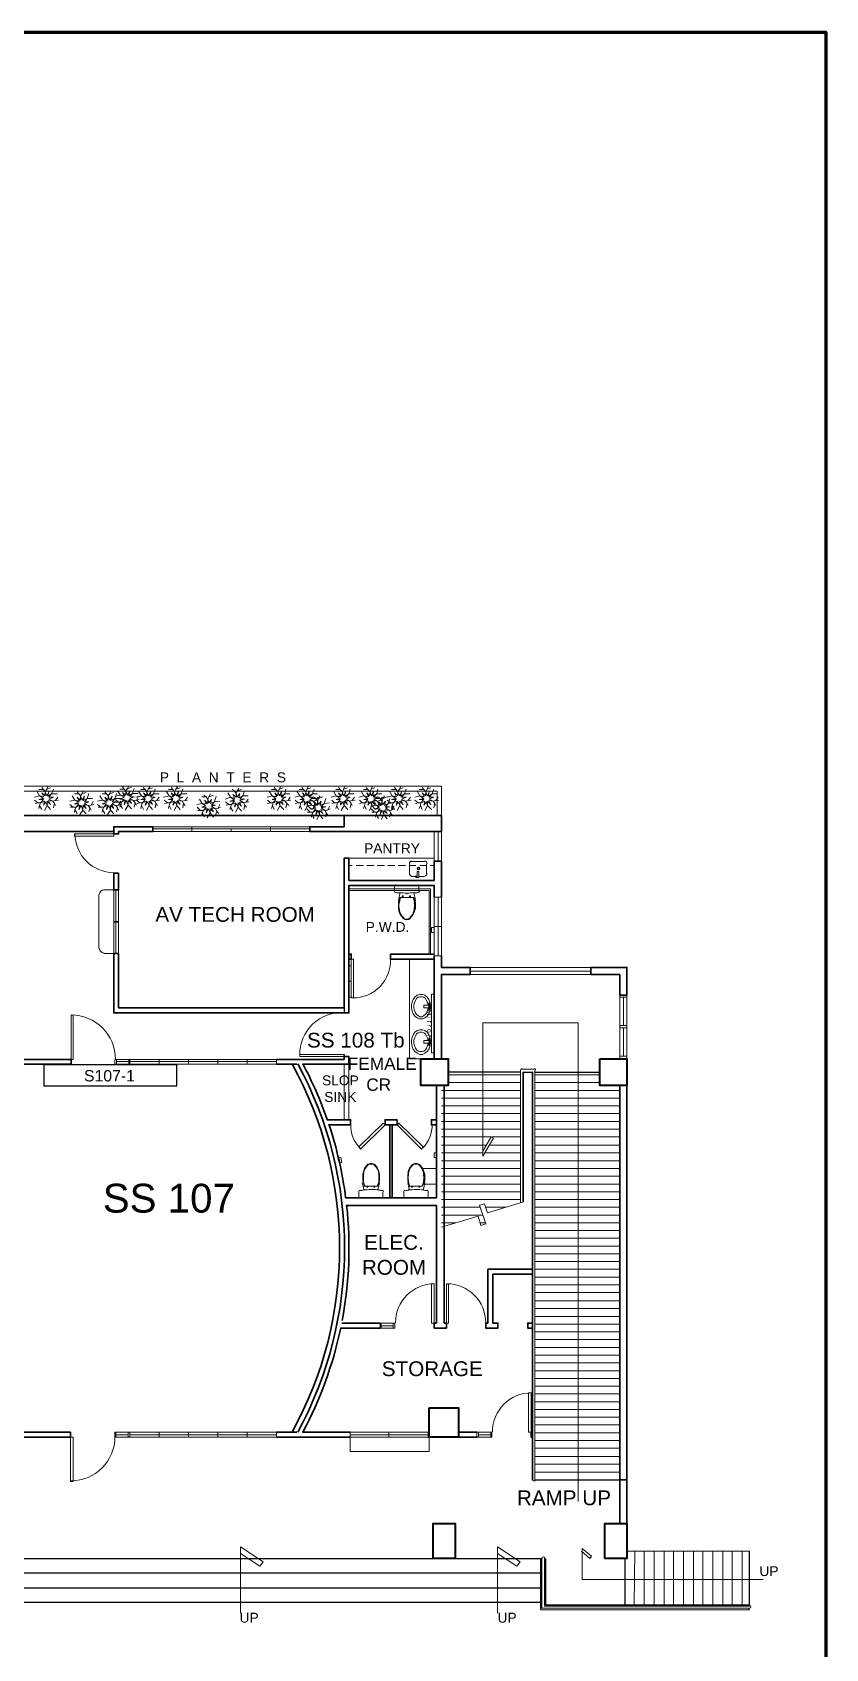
# Model space of a CAD drawing. Header units: inches. Extents: x 0 to 188, y 1 to 48.
# Drawn here: x 54.65 to 68.69, y 18.61 to 47.18 of the extents above; entities that cross this region are included whole.
import ezdxf

# ---------------------------------------------------------------- set-up
doc = ezdxf.new("R2010")
doc.units = ezdxf.units.IN
doc.header["$MEASUREMENT"] = 0
for name, color, linetype in [('PDF_0', 7, 'Continuous'), ('PDF_BOUNDARIES', 5, 'Continuous'), ('PDF_COLUMN', 7, 'Continuous'), ('PDF_FURNITURES', 1, 'Continuous'), ('PDF_HATCH1', 3, 'Continuous'), ('PDF_PEN08', 6, 'Continuous'), ('PDF_Text', 7, 'Continuous'), ('PDF_WALLS', 3, 'Continuous')]:
    doc.layers.add(name, color=color, linetype=linetype)
for name, color, linetype, true_color in [('PDF_DIM', 7, 'Continuous', 0x767676), ('PDF_door', 7, 'Continuous', 0xdda500), ('PDF_Door Swing and Window', 7, 'Continuous', 0x95954a)]:
    doc.layers.add(name, color=color, linetype=linetype, true_color=true_color)
doc.styles.add('PDF Arial-ItalicMT', font='arial.ttf')
doc.styles.add('PDF ArialMT', font='arial.ttf')
doc.styles.get("Standard").update_dxf_attribs({"font": 'arial.ttf'})

msp = doc.modelspace()

# ---------------------------------------------------------------- linework, layer by layer
for p, q in [((57.208, 28.927), (54.855, 28.927)), ((54.855, 28.927), (54.855, 28.556)), ((57.208, 28.556), (57.208, 28.927)), ((54.855, 28.556), (57.208, 28.556))]:
    msp.add_line(p, q)
at = {"layer": 'PDF_0', "lineweight": 25}
msp.add_lwpolyline([(60.167, 29.937), (60.167, 29.848)], dxfattribs=at)
at = {"layer": 'PDF_BOUNDARIES', "lineweight": 25}
for points in [[(63.291, 28.801), (62.008, 28.801)], [(63.34, 26.509), (63.34, 28.801), (63.497, 28.801), (63.497, 21.593), (63.506, 21.593)], [(63.545, 28.801), (64.691, 28.801)], [(63.545, 21.593), (65.044, 21.593)], [(65.171, 20.34), (67.335, 20.33), (67.335, 19.36)], [(1.42, 20.203), (1.42, 19.429), (1.508, 19.429), (1.508, 20.203), (63.663, 20.203)], [(63.643, 20.203), (63.643, 19.302), (67.335, 19.292), (67.335, 19.321)], [(63.732, 20.203), (63.732, 19.38), (67.335, 19.38)], [(65.132, 20.203), (65.132, 19.38)], [(1.508, 19.948), (63.643, 19.948)], [(1.508, 19.684), (63.643, 19.684)], [(1.508, 19.429), (63.643, 19.429)]]:
    msp.add_lwpolyline(points, dxfattribs=at)
at = {"layer": 'PDF_COLUMN', "lineweight": 40}
for points in [[(61.528, 29.036), (62.008, 29.036), (62.008, 28.566), (61.528, 28.566)], [(64.691, 29.036), (65.171, 29.036), (65.171, 28.566), (64.691, 28.566)], [(61.675, 22.866), (62.194, 22.866), (62.194, 22.347), (61.675, 22.347)], [(61.744, 20.203), (61.744, 20.819), (62.135, 20.819), (62.135, 20.203)], [(64.779, 20.203), (64.779, 20.819), (65.171, 20.819), (65.171, 20.203)]]:
    msp.add_lwpolyline(points, close=True, dxfattribs=at)
at = {"layer": 'PDF_DIM', "lineweight": 13}
for points in [[(62.625, 29.672), (62.625, 27.312), (62.811, 27.635), (62.772, 27.655), (62.625, 27.4)], [(58.336, 19.233), (58.336, 20.408), (58.737, 20.144), (58.678, 20.065), (58.336, 20.291)], [(62.88, 19.233), (62.88, 20.408), (63.281, 20.144), (63.222, 20.065), (62.88, 20.291)], [(67.58, 19.83), (64.378, 19.83), (64.378, 20.379), (64.544, 20.242), (64.515, 20.203), (64.368, 20.33)]]:
    msp.add_lwpolyline(points, dxfattribs=at)
at = {"layer": 'PDF_door', "lineweight": 0}
for points in [[(56.093, 33.012), (55.398, 33.012), (55.398, 32.972), (56.093, 32.972)], [(57.474, 33.1), (56.788, 33.1), (56.788, 33.139), (57.474, 33.139)], [(58.169, 33.051), (57.474, 33.051), (57.474, 33.1), (58.169, 33.1)], [(58.169, 33.051), (58.865, 33.051), (58.865, 33.1), (58.169, 33.1)], [(58.865, 33.1), (59.56, 33.1), (59.56, 33.139), (58.865, 33.139)], [(56.132, 31.454), (56.093, 31.454), (56.093, 32.022), (56.132, 32.022)], [(61.763, 30.857), (61.763, 31.895), (61.891, 31.895), (61.891, 30.857)], [(56.132, 31.454), (56.181, 31.454), (56.181, 30.896), (56.132, 30.896)], [(60.333, 30.798), (60.294, 30.798), (60.294, 30.113), (60.333, 30.113)], [(55.339, 29.809), (55.378, 29.809), (55.378, 29.026), (55.339, 29.026)], [(56.377, 29.026), (56.377, 28.938), (56.113, 28.938), (56.113, 29.026)], [(58.972, 29.026), (56.377, 29.026), (56.377, 28.938), (58.972, 28.938)], [(60.167, 29.114), (59.384, 29.114), (59.384, 29.075), (60.167, 29.075)], [(60.892, 27.87), (60.862, 27.9), (60.431, 27.479), (60.461, 27.439)], [(61.107, 27.87), (61.136, 27.9), (61.567, 27.479), (61.538, 27.439)], [(61.763, 25.06), (61.714, 25.06), (61.714, 24.364), (61.763, 24.364)], [(61.979, 25.06), (62.018, 25.06), (62.018, 24.364), (61.979, 24.364)], [(61.068, 24.276), (60.804, 24.276), (60.804, 24.364), (61.068, 24.364)], [(63.477, 23.131), (63.428, 23.131), (63.428, 22.435), (63.477, 22.435)], [(55.329, 21.564), (55.378, 21.564), (55.378, 22.347), (55.329, 22.347)], [(56.377, 22.347), (56.377, 22.435), (56.113, 22.435), (56.113, 22.347)], [(58.972, 22.347), (56.377, 22.347), (56.377, 22.435), (58.972, 22.435)], [(61.655, 22.435), (61.655, 22.347), (60.275, 22.347), (60.275, 22.435)], [(62.782, 22.347), (62.517, 22.347), (62.517, 22.435), (62.782, 22.435)]]:
    msp.add_lwpolyline(points, close=True, dxfattribs=at)
for points in [[(61.763, 33.051), (61.763, 32.532)], [(61.832, 33.051), (61.832, 32.532)], [(61.891, 33.051), (61.891, 32.532)], [(61.832, 31.895), (61.832, 30.857)], [(61.891, 31.376), (61.763, 31.376)], [(62.4, 30.651), (64.535, 30.651)], [(62.4, 30.583), (64.535, 30.583)], [(64.535, 30.524), (62.4, 30.524)], [(65.044, 29.036), (65.044, 30.162)], [(65.044, 30.123), (65.171, 30.123)], [(65.112, 29.623), (65.112, 30.123)], [(65.171, 29.036), (65.171, 30.162)], [(65.044, 29.623), (65.171, 29.623)], [(65.044, 29.584), (65.171, 29.584)], [(65.112, 29.085), (65.112, 29.584)], [(56.113, 29.026), (56.113, 28.938)], [(56.142, 29.026), (56.142, 28.938)], [(56.142, 28.987), (56.358, 28.987)], [(56.358, 29.026), (56.358, 28.938)], [(56.377, 28.987), (58.972, 28.987)], [(56.896, 29.026), (56.896, 28.938)], [(57.415, 29.026), (57.415, 28.938)], [(57.934, 29.026), (57.934, 28.938)], [(58.453, 28.938), (58.453, 29.026)], [(65.044, 29.085), (65.171, 29.085)], [(60.823, 24.364), (60.823, 24.276)], [(60.823, 24.316), (61.039, 24.316)], [(61.039, 24.364), (61.039, 24.276)], [(56.132, 22.347), (56.132, 22.435)], [(56.348, 22.386), (56.132, 22.386)], [(56.348, 22.347), (56.348, 22.435)], [(56.377, 22.386), (58.972, 22.386)], [(56.896, 22.435), (56.896, 22.347)], [(57.415, 22.435), (57.415, 22.347)], [(57.934, 22.435), (57.934, 22.347)], [(58.453, 22.435), (58.453, 22.347)], [(60.275, 22.386), (61.655, 22.386)], [(60.96, 22.435), (60.96, 22.347)], [(62.547, 22.435), (62.547, 22.347)], [(62.547, 22.386), (62.762, 22.386)], [(62.762, 22.435), (62.762, 22.347)]]:
    msp.add_lwpolyline(points, dxfattribs=at)
for centre, radius, start, end in [((56.098, 33.016), 0.69, 180, 270), ((60.329, 30.774), 0.661, 269.0607, 2.7576), ((61.768, 24.369), 0.69, 90, 180), ((61.984, 24.369), 0.69, 0, 90), ((63.482, 22.44), 0.69, 90, 180)]:
    msp.add_arc(centre, radius, start, end, dxfattribs=at)
at = {"layer": 'PDF_Door Swing and Window', "lineweight": 13}
for centre, radius, start, end in [((55.344, 29.031), 0.779, 359.9999, 90.0001), ((60.133, 29.109), 0.749, 87.5557, 180.8292), ((60.818, 27.846), 0.534, 176.6929, 226.1705), ((61.19, 27.846), 0.534, 313.8295, 3.3071), ((55.336, 22.353), 0.779, 270, 360)]:
    msp.add_arc(centre, radius, start, end, dxfattribs=at)
at = {"layer": 'PDF_FURNITURES', "lineweight": 20}
for points in [[(54.037, 33.335), (54.037, 33.854), (61.891, 33.854), (61.891, 33.335)], [(54.115, 33.335), (54.115, 33.766), (61.812, 33.766), (61.812, 33.335)], [(60.255, 32.581), (61.763, 32.581)], [(60.255, 32.453), (60.314, 32.453)], [(60.382, 32.453), (60.51, 32.453)], [(60.568, 32.453), (60.696, 32.453)], [(60.755, 32.453), (60.882, 32.453)], [(60.941, 32.453), (61.068, 32.453)], [(61.127, 32.453), (61.254, 32.453)], [(61.323, 32.306), (61.323, 32.483)], [(61.323, 32.453), (61.44, 32.453)], [(61.362, 32.522), (61.587, 32.522)], [(61.509, 32.453), (61.626, 32.453)], [(61.626, 32.483), (61.626, 32.306)], [(61.695, 32.453), (61.763, 32.453)], [(56.093, 32.022), (55.917, 32.022)], [(60.255, 32.042), (61.695, 32.042), (61.695, 30.886)], [(60.255, 32.013), (61.675, 32.013), (61.675, 30.886)], [(61.058, 32.091), (61.058, 31.993)], [(61.078, 32.101), (61.274, 32.101), (61.469, 32.101)], [(61.46, 32.257), (61.362, 32.257)], [(61.587, 32.257), (61.489, 32.257)], [(61.489, 32.091), (61.489, 31.993)], [(55.829, 30.984), (55.829, 31.934)], [(61.391, 31.885), (61.274, 31.885), (61.156, 31.885)], [(61.283, 31.954), (61.274, 31.954)], [(56.093, 30.896), (55.917, 30.896)], [(61.244, 30.798), (61.763, 30.798)], [(61.528, 29.036), (61.323, 29.036), (61.323, 30.798)], [(61.362, 29.986), (61.371, 30.035), (61.391, 30.083), (61.42, 30.123), (61.46, 30.162), (61.509, 30.172), (61.558, 30.172), (61.597, 30.162), (61.636, 30.123), (61.665, 30.083), (61.685, 30.035), (61.695, 29.986), (61.695, 29.937), (61.685, 29.878), (61.665, 29.829), (61.636, 29.79), (61.597, 29.76), (61.558, 29.741), (61.509, 29.741), (61.46, 29.76), (61.42, 29.79), (61.391, 29.829), (61.371, 29.878), (61.362, 29.937), (61.362, 29.986), (61.362, 29.956), (61.362, 29.937)], [(61.685, 29.986), (61.685, 29.937), (61.665, 29.937), (61.655, 29.937), (61.646, 29.888), (61.626, 29.848), (61.607, 29.819), (61.577, 29.799), (61.548, 29.78), (61.509, 29.78), (61.479, 29.799), (61.45, 29.819), (61.43, 29.848), (61.411, 29.888), (61.401, 29.937), (61.401, 29.986), (61.411, 30.025), (61.43, 30.064), (61.45, 30.103), (61.479, 30.123), (61.509, 30.132), (61.548, 30.132), (61.577, 30.123), (61.607, 30.103), (61.626, 30.064), (61.646, 30.025), (61.655, 29.986), (61.665, 29.986), (61.685, 29.986), (61.685, 30.025), (61.665, 30.025), (61.665, 29.986), (61.665, 29.937), (61.665, 29.897), (61.685, 29.897), (61.685, 29.937)], [(61.655, 29.986), (61.577, 29.986), (61.577, 29.937), (61.655, 29.937)], [(61.362, 29.359), (61.371, 29.418), (61.391, 29.457), (61.42, 29.506), (61.46, 29.535), (61.509, 29.545), (61.558, 29.545), (61.597, 29.535), (61.636, 29.506), (61.665, 29.457), (61.685, 29.418), (61.695, 29.359), (61.695, 29.31), (61.685, 29.251), (61.665, 29.202), (61.636, 29.163), (61.597, 29.134), (61.558, 29.114), (61.509, 29.114), (61.46, 29.134), (61.42, 29.163), (61.391, 29.202), (61.371, 29.251), (61.362, 29.31), (61.362, 29.359), (61.362, 29.329), (61.362, 29.31)], [(61.685, 29.359), (61.685, 29.31), (61.665, 29.31), (61.655, 29.31), (61.646, 29.271), (61.626, 29.222), (61.607, 29.192), (61.577, 29.173), (61.548, 29.163), (61.509, 29.163), (61.479, 29.173), (61.45, 29.192), (61.43, 29.222), (61.411, 29.271), (61.401, 29.31), (61.401, 29.359), (61.411, 29.398), (61.43, 29.437), (61.45, 29.476), (61.479, 29.496), (61.509, 29.506), (61.548, 29.506), (61.577, 29.496), (61.607, 29.476), (61.626, 29.437), (61.646, 29.398), (61.655, 29.359), (61.665, 29.359), (61.685, 29.359), (61.685, 29.398), (61.665, 29.398), (61.665, 29.359), (61.665, 29.31), (61.665, 29.271), (61.685, 29.271), (61.685, 29.31)], [(61.655, 29.359), (61.577, 29.359), (61.577, 29.31), (61.655, 29.31)], [(60.167, 28.938), (60.167, 27.958)], [(60.255, 28.938), (60.255, 27.958)], [(63.291, 28.83), (63.291, 26.49)], [(63.291, 28.801), (63.291, 28.801)], [(63.31, 28.85), (63.526, 28.85)], [(63.506, 21.593), (63.506, 28.801), (63.33, 28.801), (63.33, 26.509)], [(63.33, 28.801), (63.33, 28.801)], [(63.506, 28.801), (63.506, 28.801)], [(63.545, 21.593), (63.545, 28.83)], [(60.431, 26.587), (60.431, 26.685)], [(60.441, 26.578), (60.647, 26.578), (60.843, 26.578)], [(60.764, 26.783), (60.637, 26.783), (60.52, 26.783)], [(60.852, 26.587), (60.852, 26.685)], [(61.225, 26.587), (61.225, 26.685)], [(61.234, 26.578), (61.44, 26.578), (61.636, 26.578)], [(61.558, 26.783), (61.44, 26.783), (61.313, 26.783)], [(61.655, 26.587), (61.655, 26.685)], [(61.675, 22.347), (61.675, 22.093), (60.275, 22.093), (60.275, 22.347)], [(63.663, 20.203), (63.663, 19.321), (67.335, 19.321)], [(63.712, 20.203), (63.712, 19.36), (67.335, 19.36)]]:
    msp.add_lwpolyline(points, dxfattribs=at)
for points in [[(61.489, 32.238), (61.46, 32.238), (61.46, 32.346), (61.489, 32.346)], [(61.215, 31.915), (61.215, 31.885), (61.195, 31.885), (61.195, 31.915)], [(61.323, 31.915), (61.323, 31.885), (61.342, 31.885), (61.342, 31.915)], [(61.714, 31.357), (61.763, 31.357), (61.763, 31.268), (61.714, 31.268)], [(61.714, 30.181), (61.763, 30.181), (61.763, 29.143), (61.714, 29.143)], [(60.059, 27.283), (60.108, 27.293), (60.128, 27.204), (60.079, 27.195)], [(61.763, 27.371), (61.802, 27.371), (61.802, 27.293), (61.763, 27.293)], [(60.588, 26.764), (60.588, 26.783), (60.568, 26.783), (60.568, 26.764)], [(60.696, 26.764), (60.696, 26.783), (60.715, 26.783), (60.715, 26.764)], [(61.381, 26.764), (61.381, 26.783), (61.362, 26.783), (61.362, 26.764)], [(61.489, 26.764), (61.489, 26.783), (61.509, 26.783), (61.509, 26.764)]]:
    msp.add_lwpolyline(points, close=True, dxfattribs=at)
for points in [[(61.133, 31.669, 0.163509), (61.213, 31.524, -0.163558)], [(61.276, 31.495, -0.193586), (61.21, 31.518, 0.19371), (61.276, 31.495, 0.19371), (61.342, 31.518, -0.193586)], [(61.339, 31.524, 0.163509), (61.419, 31.669, -0.163558)], [(60.584, 27.165, 0.163517), (60.504, 27.021, -0.163546)], [(60.713, 27.162, 0.193704), (60.647, 27.185, 0.193704), (60.581, 27.162, -0.193596), (60.647, 27.185, -0.193596)], [(60.79, 27.021, 0.163517), (60.71, 27.165, -0.163546)], [(61.377, 27.165, 0.163517), (61.297, 27.021, -0.163546)], [(61.506, 27.162, 0.193704), (61.44, 27.185, 0.193704), (61.374, 27.162, -0.193596), (61.44, 27.185, -0.193596)], [(61.583, 27.021, 0.163517), (61.503, 27.165, -0.163546)], [(61.304, 26.891, 0.082872), (61.328, 26.796, -0.08009)]]:
    msp.add_lwpolyline(points, format="xyb", close=True, dxfattribs=at)
for points in [[(61.276, 31.505, -0.194506), (61.217, 31.525, 0.195575), (61.276, 31.505, 0.195575), (61.335, 31.525, -0.194506), (61.276, 31.505)], [(60.647, 27.175, -0.194536), (60.706, 27.155, 0.195592), (60.647, 27.175, 0.195592), (60.588, 27.155, -0.194536), (60.647, 27.175)], [(61.44, 27.175, -0.194536), (61.499, 27.155, 0.195592), (61.44, 27.175, 0.195592), (61.381, 27.155, -0.194536), (61.44, 27.175)], [(60.657, 26.725), (60.647, 26.725, -0.022238), (60.784, 26.717)], [(61.45, 26.725), (61.44, 26.725, -0.022238), (61.577, 26.717)]]:
    msp.add_lwpolyline(points, format="xyb", dxfattribs=at)
for centre, radius in [((61.484, 32.399), 0.0245), ((61.484, 32.399), 0.0147), ((61.445, 32.253), 0.0147)]:
    msp.add_circle(centre, radius, dxfattribs=at)
for centre, radius, start, end in [((61.367, 32.488), 0.0441, 89.9988, 180.0012), ((61.367, 32.311), 0.0441, 179.9988, 270.0012), ((61.592, 32.488), 0.0441, 359.9988, 90.0012), ((61.592, 32.311), 0.0441, 269.9988, 0.0012), ((55.922, 31.939), 0.0832, 90.0007, 179.9993), ((61.085, 32.097), 0.0147, 89.9999, 180.0001), ((61.477, 32.097), 0.0147, 359.9999, 90.0001), ((61.085, 31.999), 0.0245, 179.2695, 260.7276), ((61.193, 32.528), 0.563, 259.3707, 265.3693), ((61.614, 31.754), 0.485, 170.7715, 189.8108), ((61.575, 31.745), 0.446, 173.4577, 190.1678), ((62.466, 31.598), 1.356, 164.4764, 170.1727), ((61.575, 31.745), 0.436, 173.4742, 190.1513), ((61.447, 31.774), 0.308, 157.1101, 175.4241), ((61.301, 33.498), 1.533, 264.3146, 269.4123), ((61.447, 31.774), 0.299, 156.4123, 175.3638), ((61.261, 33.498), 1.533, 270.5877, 275.6854), ((61.114, 31.774), 0.299, 4.6362, 23.5877), ((61.114, 31.774), 0.308, 4.5759, 22.8899), ((60.096, 31.598), 1.356, 9.8273, 15.5236), ((60.977, 31.745), 0.436, 349.8487, 6.5258), ((61.369, 32.528), 0.563, 274.6307, 280.6293), ((60.977, 31.745), 0.446, 349.8322, 6.5423), ((60.948, 31.754), 0.485, 350.1892, 9.2285), ((61.477, 31.999), 0.0245, 279.2724, 0.7305), ((61.389, 31.715), 0.26, 190.3106, 227.4775), ((61.389, 31.715), 0.25, 190.2722, 227.4005), ((61.163, 31.715), 0.25, 312.5995, 349.7278), ((61.163, 31.715), 0.26, 312.5225, 349.6894), ((55.922, 30.989), 0.0832, 180.0007, 269.9993), ((63.315, 28.835), 0.0245, 90.0004, 180.3348), ((63.531, 28.835), 0.0245, 359.9993, 90.0007), ((60.759, 26.974), 0.259, 132.5199, 169.6895), ((60.759, 26.974), 0.25, 132.599, 169.7288), ((60.534, 26.974), 0.25, 10.2712, 47.401), ((60.534, 26.974), 0.259, 10.3105, 47.4801), ((61.553, 26.974), 0.259, 132.5199, 169.6895), ((61.553, 26.974), 0.25, 132.599, 169.7288), ((61.327, 26.974), 0.25, 10.2712, 47.401), ((61.327, 26.974), 0.259, 10.3105, 47.4801), ((60.985, 26.935), 0.485, 170.1876, 189.228), ((60.945, 26.935), 0.446, 169.8336, 186.5437), ((60.808, 26.916), 0.308, 184.5733, 202.8894), ((60.945, 26.935), 0.436, 169.8456, 186.5297), ((60.808, 26.916), 0.299, 184.6384, 203.5881), ((60.485, 26.916), 0.299, 336.4119, 355.3616), ((60.485, 26.916), 0.308, 337.1106, 355.4267), ((60.348, 26.935), 0.436, 353.4703, 10.1544), ((60.309, 26.935), 0.485, 350.772, 9.8124), ((60.348, 26.935), 0.446, 353.4563, 10.1664), ((61.778, 26.935), 0.485, 170.1876, 189.228), ((61.739, 26.935), 0.446, 169.8336, 186.5437), ((61.739, 26.935), 0.436, 169.8456, 186.5297), ((61.278, 26.916), 0.299, 336.4119, 355.3616), ((61.278, 26.916), 0.308, 337.1106, 355.4267), ((61.142, 26.935), 0.436, 353.4703, 10.1544), ((61.141, 26.935), 0.446, 353.4563, 10.1664), ((61.112, 26.935), 0.485, 350.772, 9.8124), ((60.456, 26.69), 0.0245, 99.2705, 180.7285), ((60.446, 26.592), 0.0147, 179.9969, 270.0031), ((60.554, 26.151), 0.564, 94.6323, 100.6258), ((61.826, 27.082), 1.356, 189.8269, 195.5262), ((60.662, 25.191), 1.533, 90.5881, 95.6839), ((59.458, 27.082), 1.356, 344.4738, 350.1731), ((60.74, 26.151), 0.564, 79.3742, 85.3677), ((60.838, 26.69), 0.0245, 359.2715, 80.7295), ((60.848, 26.592), 0.0147, 269.9969, 0.0031), ((61.249, 26.69), 0.0245, 99.2705, 180.7285), ((61.239, 26.592), 0.0147, 179.9969, 270.0031), ((61.357, 26.151), 0.564, 94.6323, 100.6258), ((62.629, 27.082), 1.356, 189.8269, 195.5262), ((61.455, 25.191), 1.533, 90.5881, 95.6839), ((60.261, 27.082), 1.356, 344.4738, 350.1731), ((61.533, 26.151), 0.564, 79.3742, 85.3677), ((61.631, 26.69), 0.0245, 359.2715, 80.7295), ((61.641, 26.592), 0.0147, 269.9969, 0.0031), ((63.531, 21.598), 0.0245, 179.9993, 0.0007), ((63.697, 20.207), 0.0245, 0.002, 179.9963), ((67.34, 19.346), 0.0245, 269.9981, 89.996)]:
    msp.add_arc(centre, radius, start, end, dxfattribs=at)
at = {"layer": 'PDF_HATCH1', "lineweight": 5}
for points in [[(54.693, 33.658), (54.781, 33.687), (54.732, 33.766)], [(54.928, 33.844), (54.908, 33.805), (54.879, 33.756), (54.908, 33.687), (54.947, 33.756), (54.928, 33.677), (54.996, 33.717), (54.947, 33.658), (55.026, 33.658), (54.947, 33.628), (55.016, 33.589), (54.938, 33.599), (54.977, 33.531), (54.918, 33.589), (54.918, 33.511), (54.889, 33.58), (54.849, 33.521), (54.869, 33.589), (54.801, 33.56), (54.849, 33.619), (54.771, 33.619), (54.849, 33.638), (54.781, 33.687), (54.859, 33.668), (54.82, 33.736), (54.879, 33.687), (54.879, 33.756), (54.849, 33.795)], [(54.82, 33.834), (54.849, 33.795), (54.771, 33.795)], [(54.908, 33.805), (54.977, 33.824)], [(55.026, 33.805), (54.996, 33.717), (55.094, 33.717)], [(55.555, 33.775), (55.535, 33.726), (55.506, 33.687), (55.535, 33.609), (55.574, 33.677), (55.555, 33.599), (55.623, 33.638), (55.574, 33.58), (55.652, 33.58), (55.574, 33.55), (55.643, 33.511), (55.564, 33.531), (55.604, 33.462), (55.545, 33.511), (55.545, 33.433), (55.515, 33.511), (55.476, 33.442), (55.496, 33.521), (55.427, 33.482), (55.476, 33.54), (55.398, 33.54), (55.476, 33.57), (55.408, 33.609), (55.486, 33.589), (55.447, 33.658), (55.506, 33.609), (55.506, 33.687), (55.476, 33.717)], [(55.447, 33.756), (55.476, 33.717), (55.398, 33.717)], [(55.535, 33.726), (55.604, 33.746)], [(55.652, 33.726), (55.623, 33.638), (55.721, 33.638)], [(56.044, 33.775), (56.025, 33.726), (55.995, 33.687), (56.025, 33.609), (56.064, 33.677), (56.044, 33.599), (56.113, 33.638), (56.064, 33.58), (56.142, 33.58), (56.064, 33.55), (56.132, 33.511), (56.054, 33.531), (56.093, 33.462), (56.034, 33.511), (56.034, 33.433), (56.005, 33.511), (55.966, 33.442), (55.985, 33.521), (55.917, 33.482), (55.966, 33.54), (55.888, 33.54), (55.966, 33.57), (55.897, 33.609), (55.976, 33.589), (55.936, 33.658), (55.995, 33.609), (55.995, 33.687), (55.966, 33.717)], [(55.936, 33.756), (55.966, 33.717), (55.888, 33.717)], [(56.025, 33.726), (56.093, 33.746)], [(56.142, 33.726), (56.113, 33.638), (56.211, 33.638)], [(56.123, 33.677), (56.211, 33.697), (56.162, 33.775)], [(56.358, 33.854), (56.338, 33.815), (56.309, 33.775), (56.338, 33.697), (56.377, 33.766), (56.358, 33.687), (56.426, 33.726), (56.377, 33.668), (56.456, 33.668), (56.377, 33.638), (56.446, 33.599), (56.367, 33.619), (56.407, 33.55), (56.348, 33.599), (56.348, 33.521), (56.318, 33.599), (56.279, 33.531), (56.299, 33.609), (56.23, 33.57), (56.279, 33.628), (56.201, 33.628), (56.279, 33.658), (56.211, 33.697), (56.289, 33.677), (56.25, 33.746), (56.309, 33.697), (56.309, 33.775), (56.279, 33.805)], [(56.25, 33.844), (56.279, 33.805), (56.201, 33.805)], [(56.338, 33.815), (56.407, 33.834)], [(56.456, 33.815), (56.426, 33.726), (56.524, 33.726)], [(56.485, 33.658), (56.583, 33.687), (56.534, 33.766)], [(56.73, 33.844), (56.7, 33.805), (56.681, 33.756), (56.7, 33.687), (56.749, 33.756), (56.73, 33.677), (56.798, 33.717), (56.749, 33.658), (56.828, 33.658), (56.749, 33.628), (56.818, 33.589), (56.739, 33.599), (56.779, 33.531), (56.72, 33.589), (56.72, 33.511), (56.691, 33.58), (56.651, 33.521), (56.671, 33.589), (56.602, 33.56), (56.651, 33.619), (56.573, 33.619), (56.651, 33.638), (56.583, 33.687), (56.661, 33.668), (56.622, 33.736), (56.681, 33.687), (56.681, 33.756), (56.651, 33.795)], [(56.612, 33.834), (56.651, 33.795), (56.573, 33.795)], [(56.7, 33.805), (56.779, 33.824)], [(56.828, 33.805), (56.798, 33.717), (56.896, 33.717)], [(56.975, 33.658), (57.072, 33.687), (57.023, 33.766)], [(57.219, 33.844), (57.19, 33.805), (57.17, 33.756), (57.2, 33.687), (57.239, 33.756), (57.219, 33.677), (57.288, 33.717), (57.239, 33.658), (57.317, 33.658), (57.239, 33.628), (57.307, 33.589), (57.229, 33.599), (57.268, 33.531), (57.21, 33.589), (57.21, 33.511), (57.18, 33.58), (57.141, 33.521), (57.161, 33.589), (57.092, 33.56), (57.141, 33.619), (57.063, 33.619), (57.141, 33.638), (57.072, 33.687), (57.151, 33.668), (57.112, 33.736), (57.17, 33.687), (57.17, 33.756), (57.141, 33.795)], [(57.112, 33.834), (57.141, 33.795), (57.063, 33.795)], [(57.19, 33.805), (57.268, 33.824)], [(57.317, 33.805), (57.288, 33.717), (57.386, 33.717)], [(58.062, 33.628), (58.159, 33.658), (58.11, 33.736)], [(58.306, 33.815), (58.277, 33.775), (58.257, 33.726), (58.277, 33.658), (58.326, 33.726), (58.306, 33.648), (58.375, 33.687), (58.326, 33.628), (58.404, 33.628), (58.326, 33.599), (58.394, 33.56), (58.316, 33.57), (58.355, 33.501), (58.297, 33.56), (58.297, 33.482), (58.267, 33.55), (58.228, 33.491), (58.248, 33.56), (58.179, 33.531), (58.228, 33.589), (58.15, 33.589), (58.228, 33.609), (58.159, 33.658), (58.238, 33.638), (58.199, 33.707), (58.257, 33.658), (58.257, 33.726), (58.228, 33.766)], [(58.189, 33.805), (58.228, 33.766), (58.15, 33.766)], [(58.277, 33.775), (58.355, 33.795)], [(58.404, 33.775), (58.375, 33.687), (58.473, 33.687)], [(58.806, 33.658), (58.894, 33.687), (58.845, 33.766)], [(58.933, 33.834), (58.962, 33.795), (58.884, 33.795)], [(59.041, 33.844), (59.021, 33.805), (59.002, 33.756), (59.021, 33.687), (59.06, 33.756), (59.051, 33.677), (59.119, 33.717), (59.06, 33.658), (59.139, 33.658), (59.07, 33.628), (59.129, 33.589), (59.06, 33.599), (59.09, 33.531), (59.031, 33.589), (59.031, 33.511), (59.011, 33.58), (58.962, 33.521), (58.982, 33.589), (58.913, 33.56), (58.962, 33.619), (58.894, 33.619), (58.962, 33.638), (58.894, 33.687), (58.972, 33.668), (58.943, 33.736), (58.992, 33.687), (59.002, 33.756), (58.962, 33.795)], [(59.021, 33.805), (59.09, 33.824)], [(59.139, 33.805), (59.119, 33.717), (59.207, 33.717)], [(59.295, 33.658), (59.384, 33.687), (59.335, 33.766)], [(59.423, 33.834), (59.452, 33.795), (59.374, 33.795)], [(59.53, 33.844), (59.511, 33.805), (59.491, 33.756), (59.511, 33.687), (59.55, 33.756), (59.54, 33.677), (59.609, 33.717), (59.55, 33.658), (59.628, 33.658), (59.56, 33.628), (59.619, 33.589), (59.55, 33.599), (59.579, 33.531), (59.521, 33.589), (59.521, 33.511), (59.501, 33.58), (59.462, 33.521), (59.472, 33.589), (59.403, 33.56), (59.462, 33.619), (59.384, 33.619), (59.452, 33.638), (59.384, 33.687), (59.462, 33.668), (59.433, 33.736), (59.481, 33.687), (59.491, 33.756), (59.452, 33.795)], [(59.511, 33.805), (59.579, 33.824)], [(59.638, 33.805), (59.609, 33.717), (59.697, 33.717)], [(59.942, 33.658), (60.03, 33.687), (59.981, 33.766)], [(60.069, 33.834), (60.098, 33.795), (60.02, 33.795)], [(60.177, 33.844), (60.157, 33.805), (60.138, 33.756), (60.157, 33.687), (60.196, 33.756), (60.177, 33.677), (60.255, 33.717), (60.196, 33.658), (60.275, 33.658), (60.206, 33.628), (60.265, 33.589), (60.187, 33.599), (60.226, 33.531), (60.167, 33.589), (60.167, 33.511), (60.147, 33.58), (60.098, 33.521), (60.118, 33.589), (60.049, 33.56), (60.098, 33.619), (60.03, 33.619), (60.098, 33.638), (60.03, 33.687), (60.108, 33.668), (60.069, 33.736), (60.128, 33.687), (60.138, 33.756), (60.098, 33.795)], [(60.157, 33.805), (60.226, 33.824)], [(60.275, 33.805), (60.255, 33.717), (60.343, 33.717)], [(60.431, 33.658), (60.52, 33.687), (60.471, 33.766)], [(60.559, 33.834), (60.588, 33.795), (60.51, 33.795)], [(60.666, 33.844), (60.647, 33.805), (60.627, 33.756), (60.647, 33.687), (60.686, 33.756), (60.676, 33.677), (60.745, 33.717), (60.686, 33.658), (60.764, 33.658), (60.696, 33.628), (60.755, 33.589), (60.686, 33.599), (60.715, 33.531), (60.657, 33.589), (60.657, 33.511), (60.637, 33.58), (60.588, 33.521), (60.608, 33.589), (60.539, 33.56), (60.588, 33.619), (60.52, 33.619), (60.588, 33.638), (60.52, 33.687), (60.598, 33.668), (60.568, 33.736), (60.617, 33.687), (60.627, 33.756), (60.588, 33.795)], [(60.647, 33.805), (60.715, 33.824)], [(60.764, 33.805), (60.745, 33.717), (60.833, 33.717)], [(60.931, 33.658), (61.019, 33.687), (60.97, 33.766)], [(61.166, 33.844), (61.146, 33.805), (61.117, 33.756), (61.146, 33.687), (61.185, 33.756), (61.166, 33.677), (61.234, 33.717), (61.185, 33.658), (61.264, 33.658), (61.185, 33.628), (61.254, 33.589), (61.176, 33.599), (61.215, 33.531), (61.156, 33.589), (61.156, 33.511), (61.127, 33.58), (61.087, 33.521), (61.107, 33.589), (61.039, 33.56), (61.087, 33.619), (61.009, 33.619), (61.087, 33.638), (61.019, 33.687), (61.097, 33.668), (61.058, 33.736), (61.117, 33.687), (61.117, 33.756), (61.087, 33.795)], [(61.058, 33.834), (61.087, 33.795), (61.009, 33.795)], [(61.146, 33.805), (61.215, 33.824)], [(61.264, 33.805), (61.234, 33.717), (61.332, 33.717)], [(61.42, 33.658), (61.509, 33.687), (61.46, 33.766)], [(61.655, 33.844), (61.636, 33.805), (61.616, 33.756), (61.636, 33.687), (61.675, 33.756), (61.655, 33.677), (61.724, 33.717), (61.675, 33.658), (61.753, 33.658), (61.675, 33.628), (61.744, 33.589), (61.665, 33.599), (61.704, 33.531), (61.646, 33.589), (61.646, 33.511), (61.626, 33.58), (61.577, 33.521), (61.597, 33.589), (61.528, 33.56), (61.577, 33.619), (61.499, 33.619), (61.577, 33.638), (61.509, 33.687), (61.587, 33.668), (61.548, 33.736), (61.607, 33.687), (61.616, 33.756), (61.577, 33.795)], [(61.548, 33.834), (61.577, 33.795), (61.499, 33.795)], [(61.636, 33.805), (61.704, 33.824)], [(61.753, 33.805), (61.724, 33.717), (61.822, 33.717)], [(54.703, 33.55), (54.752, 33.56), (54.693, 33.609)], [(54.752, 33.56), (54.801, 33.56), (54.781, 33.511)], [(54.82, 33.442), (54.781, 33.511), (54.771, 33.462)], [(54.977, 33.442), (54.918, 33.511), (54.869, 33.423)], [(55.104, 33.658), (55.065, 33.599), (55.016, 33.589), (55.045, 33.55), (55.065, 33.511)], [(55.045, 33.55), (55.026, 33.472)], [(55.065, 33.599), (55.114, 33.609)], [(55.32, 33.589), (55.408, 33.609), (55.359, 33.687)], [(55.329, 33.482), (55.378, 33.482), (55.32, 33.531)], [(55.378, 33.482), (55.427, 33.482), (55.408, 33.442)], [(55.447, 33.374), (55.408, 33.442), (55.398, 33.393)], [(55.604, 33.364), (55.545, 33.433), (55.496, 33.354)], [(55.731, 33.589), (55.692, 33.521), (55.643, 33.511), (55.672, 33.472), (55.692, 33.433)], [(55.672, 33.472), (55.652, 33.403)], [(55.692, 33.521), (55.741, 33.531)], [(55.809, 33.589), (55.897, 33.609), (55.848, 33.687)], [(55.819, 33.482), (55.868, 33.482), (55.809, 33.531)], [(55.868, 33.482), (55.917, 33.482), (55.897, 33.442)], [(55.936, 33.374), (55.897, 33.442), (55.888, 33.393)], [(56.093, 33.364), (56.034, 33.433), (55.985, 33.354)], [(56.132, 33.57), (56.181, 33.57), (56.123, 33.619)], [(56.22, 33.589), (56.181, 33.521), (56.132, 33.511), (56.162, 33.472), (56.181, 33.433)], [(56.162, 33.472), (56.142, 33.403)], [(56.181, 33.57), (56.23, 33.57), (56.211, 33.521)], [(56.181, 33.521), (56.23, 33.531)], [(56.25, 33.462), (56.211, 33.521), (56.201, 33.482)], [(56.407, 33.452), (56.348, 33.521), (56.299, 33.433)], [(56.544, 33.619), (56.495, 33.609), (56.446, 33.599), (56.475, 33.56), (56.495, 33.521)], [(56.475, 33.56), (56.456, 33.482)], [(56.504, 33.55), (56.553, 33.56), (56.495, 33.609), (56.534, 33.677)], [(56.553, 33.56), (56.602, 33.56), (56.583, 33.511)], [(56.622, 33.442), (56.583, 33.511), (56.573, 33.462)], [(56.779, 33.442), (56.72, 33.511), (56.671, 33.423)], [(56.896, 33.658), (56.857, 33.599), (56.818, 33.589), (56.837, 33.55), (56.867, 33.511)], [(56.837, 33.55), (56.828, 33.472)], [(56.857, 33.599), (56.906, 33.609)], [(56.994, 33.55), (57.043, 33.56), (56.984, 33.609)], [(57.043, 33.56), (57.092, 33.56), (57.072, 33.511)], [(57.112, 33.442), (57.072, 33.511), (57.063, 33.462)], [(57.268, 33.442), (57.21, 33.511), (57.161, 33.423)], [(57.396, 33.658), (57.356, 33.599), (57.307, 33.589), (57.327, 33.55), (57.356, 33.511)], [(57.327, 33.55), (57.317, 33.472)], [(57.356, 33.599), (57.396, 33.609)], [(57.562, 33.531), (57.66, 33.55), (57.611, 33.628)], [(57.582, 33.423), (57.631, 33.423), (57.572, 33.482)], [(57.807, 33.717), (57.778, 33.668), (57.758, 33.628), (57.778, 33.56), (57.826, 33.619), (57.807, 33.55), (57.875, 33.58), (57.826, 33.521), (57.895, 33.521), (57.826, 33.501), (57.895, 33.452), (57.817, 33.472), (57.856, 33.403), (57.797, 33.452), (57.797, 33.384), (57.768, 33.452), (57.729, 33.384), (57.748, 33.462), (57.68, 33.423), (57.729, 33.482), (57.65, 33.482), (57.719, 33.511), (57.66, 33.55), (57.738, 33.54), (57.699, 33.609), (57.758, 33.55), (57.758, 33.628), (57.729, 33.668)], [(57.689, 33.697), (57.729, 33.668), (57.65, 33.668)], [(57.778, 33.668), (57.856, 33.697)], [(57.905, 33.677), (57.875, 33.58), (57.973, 33.589)], [(57.973, 33.531), (57.934, 33.462), (57.895, 33.452), (57.915, 33.413), (57.944, 33.374)], [(57.934, 33.462), (57.983, 33.482)], [(58.081, 33.521), (58.13, 33.531), (58.071, 33.58)], [(58.13, 33.531), (58.179, 33.531), (58.159, 33.482)], [(58.199, 33.413), (58.159, 33.482), (58.15, 33.442)], [(58.355, 33.413), (58.297, 33.482), (58.248, 33.393)], [(58.473, 33.628), (58.434, 33.57), (58.394, 33.56), (58.414, 33.521), (58.443, 33.482)], [(58.414, 33.521), (58.394, 33.442)], [(58.434, 33.57), (58.483, 33.58)], [(58.816, 33.55), (58.865, 33.56), (58.816, 33.609)], [(58.865, 33.56), (58.913, 33.56), (58.904, 33.511)], [(58.933, 33.442), (58.904, 33.511), (58.884, 33.462)], [(59.1, 33.442), (59.031, 33.511), (58.992, 33.423)], [(59.217, 33.658), (59.178, 33.599), (59.129, 33.589), (59.158, 33.55), (59.188, 33.511)], [(59.158, 33.55), (59.139, 33.472)], [(59.178, 33.599), (59.227, 33.609)], [(59.305, 33.55), (59.354, 33.56), (59.305, 33.609)], [(59.354, 33.56), (59.403, 33.56), (59.393, 33.511)], [(59.423, 33.442), (59.393, 33.511), (59.374, 33.462)], [(59.589, 33.442), (59.521, 33.511), (59.481, 33.423)], [(59.501, 33.501), (59.599, 33.521), (59.55, 33.599)], [(59.521, 33.393), (59.57, 33.393), (59.511, 33.452)], [(59.746, 33.687), (59.717, 33.638), (59.697, 33.599), (59.717, 33.531), (59.765, 33.589), (59.746, 33.511), (59.814, 33.55), (59.765, 33.491), (59.844, 33.491), (59.765, 33.472), (59.834, 33.423), (59.756, 33.442), (59.795, 33.374), (59.736, 33.423), (59.736, 33.354), (59.707, 33.423), (59.668, 33.354), (59.687, 33.433), (59.619, 33.393), (59.668, 33.452), (59.589, 33.452), (59.668, 33.482), (59.599, 33.521), (59.677, 33.511)], [(59.628, 33.668), (59.668, 33.638), (59.589, 33.638)], [(59.668, 33.638), (59.697, 33.599), (59.697, 33.521), (59.638, 33.58), (59.677, 33.511), (59.648, 33.55), (59.619, 33.589), (59.668, 33.599), (59.707, 33.658)], [(59.648, 33.55), (59.628, 33.472)], [(59.668, 33.599), (59.717, 33.609)], [(59.717, 33.638), (59.795, 33.668)], [(59.844, 33.638), (59.814, 33.55), (59.912, 33.56)], [(59.912, 33.501), (59.873, 33.433), (59.834, 33.423), (59.854, 33.384), (59.883, 33.344)], [(59.873, 33.433), (59.922, 33.452)], [(59.952, 33.55), (60, 33.56), (59.952, 33.609)], [(60, 33.56), (60.049, 33.56), (60.04, 33.511)], [(60.069, 33.442), (60.04, 33.511), (60.02, 33.462)], [(60.236, 33.442), (60.167, 33.511), (60.118, 33.423)], [(60.353, 33.658), (60.314, 33.599), (60.265, 33.589), (60.294, 33.55), (60.314, 33.511)], [(60.294, 33.55), (60.275, 33.472)], [(60.314, 33.599), (60.363, 33.609)], [(60.441, 33.55), (60.49, 33.56), (60.441, 33.609)], [(60.49, 33.56), (60.539, 33.56), (60.529, 33.511)], [(60.559, 33.442), (60.529, 33.511), (60.51, 33.462)], [(60.725, 33.442), (60.657, 33.511), (60.617, 33.423)], [(60.637, 33.501), (60.735, 33.521), (60.686, 33.599)], [(60.657, 33.393), (60.706, 33.393), (60.647, 33.452)], [(60.882, 33.687), (60.852, 33.638), (60.833, 33.599), (60.852, 33.531), (60.901, 33.589), (60.882, 33.511), (60.95, 33.55), (60.901, 33.491), (60.97, 33.491), (60.901, 33.472), (60.97, 33.423), (60.892, 33.442), (60.931, 33.374), (60.872, 33.423), (60.872, 33.354), (60.843, 33.423), (60.804, 33.354), (60.823, 33.433), (60.755, 33.393), (60.804, 33.452), (60.725, 33.452), (60.794, 33.482), (60.735, 33.521), (60.813, 33.511)], [(60.764, 33.668), (60.804, 33.638), (60.725, 33.638)], [(60.804, 33.638), (60.833, 33.599), (60.833, 33.521), (60.774, 33.58), (60.813, 33.511), (60.784, 33.55), (60.755, 33.589), (60.804, 33.599), (60.843, 33.658)], [(60.784, 33.55), (60.764, 33.472)], [(60.804, 33.599), (60.852, 33.609)], [(60.852, 33.638), (60.931, 33.668)], [(60.941, 33.55), (60.99, 33.56), (60.931, 33.609)], [(60.98, 33.638), (60.95, 33.55), (61.048, 33.56)], [(61.048, 33.501), (61.009, 33.433), (60.97, 33.423), (60.99, 33.384), (61.019, 33.344)], [(60.99, 33.56), (61.039, 33.56), (61.019, 33.511)], [(61.058, 33.442), (61.019, 33.511), (61.009, 33.462)], [(61.009, 33.433), (61.058, 33.452)], [(61.215, 33.442), (61.156, 33.511), (61.107, 33.423)], [(61.342, 33.658), (61.303, 33.599), (61.254, 33.589), (61.283, 33.55), (61.303, 33.511)], [(61.283, 33.55), (61.264, 33.472)], [(61.303, 33.599), (61.352, 33.609)], [(61.43, 33.55), (61.479, 33.56), (61.42, 33.609)], [(61.479, 33.56), (61.528, 33.56), (61.518, 33.511)], [(61.548, 33.442), (61.518, 33.511), (61.499, 33.462)], [(61.714, 33.442), (61.646, 33.511), (61.597, 33.423)], [(61.832, 33.658), (61.793, 33.599), (61.744, 33.589), (61.773, 33.55), (61.793, 33.511)], [(61.773, 33.55), (61.753, 33.472)], [(61.793, 33.599), (61.842, 33.609)], [(57.631, 33.423), (57.68, 33.423), (57.66, 33.384)], [(57.699, 33.315), (57.66, 33.384), (57.65, 33.335)], [(57.856, 33.305), (57.797, 33.384), (57.748, 33.296)], [(57.915, 33.413), (57.895, 33.344)], [(59.57, 33.393), (59.619, 33.393), (59.599, 33.354)], [(59.638, 33.286), (59.599, 33.354), (59.589, 33.305)], [(59.795, 33.276), (59.736, 33.354), (59.687, 33.266)], [(59.854, 33.384), (59.844, 33.315)], [(60.706, 33.393), (60.755, 33.393), (60.735, 33.354)], [(60.774, 33.286), (60.735, 33.354), (60.725, 33.305)], [(60.931, 33.276), (60.872, 33.354), (60.823, 33.266)], [(60.99, 33.384), (60.97, 33.315)]]:
    msp.add_lwpolyline(points, dxfattribs=at)
at = {"layer": 'PDF_HATCH1', "color": 8, "lineweight": 5, "true_color": 0x767676}
for points in [[(57.474, 33.051), (56.788, 33.051)], [(58.865, 33.139), (57.474, 33.139)], [(58.865, 33.051), (59.56, 33.051)], [(56.181, 30.896), (56.181, 32.022)], [(56.093, 31.454), (56.093, 30.896)], [(60.255, 30.681), (60.294, 30.681)], [(60.255, 30.407), (60.294, 30.407)], [(60.255, 30.123), (60.294, 30.123)], [(64.309, 21.211), (64.309, 29.672), (62.625, 29.672)], [(62.008, 28.752), (63.291, 28.752)], [(62.008, 28.615), (63.291, 28.615)], [(63.545, 28.752), (64.691, 28.752)], [(63.545, 28.615), (64.691, 28.615)], [(61.891, 28.477), (63.291, 28.477)], [(61.891, 28.34), (63.291, 28.34)], [(63.545, 28.477), (65.044, 28.477)], [(63.545, 28.34), (65.044, 28.34)], [(61.891, 28.203), (63.291, 28.203)], [(61.891, 28.066), (63.291, 28.066)], [(63.545, 28.203), (65.044, 28.203)], [(63.545, 28.066), (65.044, 28.066)], [(61.891, 27.929), (63.291, 27.929)], [(61.891, 27.792), (63.291, 27.792)], [(63.545, 27.929), (65.044, 27.929)], [(63.545, 27.792), (65.044, 27.792)], [(61.891, 27.655), (62.762, 27.655)], [(61.891, 27.508), (62.694, 27.508)], [(62.742, 27.508), (63.291, 27.508)], [(62.782, 27.655), (63.291, 27.655)], [(63.545, 27.655), (65.044, 27.655)], [(63.545, 27.508), (65.044, 27.508)], [(61.891, 27.371), (62.625, 27.371)], [(61.891, 27.234), (63.291, 27.234)], [(62.664, 27.371), (63.291, 27.371)], [(63.545, 27.371), (65.044, 27.371)], [(63.545, 27.234), (65.044, 27.234)], [(61.548, 27.097), (61.802, 27.097)], [(61.891, 27.097), (63.291, 27.097)], [(61.891, 26.96), (63.291, 26.96)], [(63.545, 27.097), (65.044, 27.097)], [(63.545, 26.96), (65.044, 26.96)], [(61.577, 26.822), (61.802, 26.822)], [(61.891, 26.822), (63.291, 26.822)], [(61.891, 26.685), (63.291, 26.685)], [(63.545, 26.822), (65.044, 26.822)], [(63.545, 26.685), (65.044, 26.685)], [(61.891, 26.548), (63.291, 26.548)], [(61.891, 26.059), (62.537, 26.255), (62.586, 26.088), (62.674, 26.117), (62.566, 26.45), (62.654, 26.47), (62.703, 26.313), (63.34, 26.509)], [(61.891, 26.411), (62.576, 26.411)], [(62.664, 26.411), (63.036, 26.411)], [(63.545, 26.548), (65.044, 26.548)], [(63.545, 26.411), (65.044, 26.411)], [(61.891, 26.274), (62.625, 26.274)], [(61.891, 26.137), (62.145, 26.137)], [(62.576, 26.137), (62.664, 26.137)], [(63.545, 26.274), (65.044, 26.274)], [(63.545, 26.137), (65.044, 26.137)], [(63.545, 26), (65.044, 26)], [(63.545, 25.863), (65.044, 25.863)], [(63.545, 25.726), (65.044, 25.726)], [(63.545, 25.589), (65.044, 25.589)], [(63.545, 25.451), (65.044, 25.451)], [(63.545, 25.314), (65.044, 25.314)], [(63.545, 25.177), (65.044, 25.177)], [(63.545, 25.04), (65.044, 25.04)], [(63.545, 24.903), (65.044, 24.903)], [(63.545, 24.756), (65.044, 24.756)], [(63.545, 24.619), (65.044, 24.619)], [(63.545, 24.482), (65.044, 24.482)], [(63.545, 24.345), (65.044, 24.345)], [(63.545, 24.208), (65.044, 24.208)], [(63.545, 24.071), (65.044, 24.071)], [(63.545, 23.934), (65.044, 23.934)], [(63.545, 23.797), (65.044, 23.797)], [(63.545, 23.659), (65.044, 23.659)], [(63.545, 23.522), (65.044, 23.522)], [(63.545, 23.385), (65.044, 23.385)], [(63.545, 23.248), (65.044, 23.248)], [(63.545, 23.111), (65.044, 23.111)], [(63.545, 22.974), (65.044, 22.974)], [(63.545, 22.837), (65.044, 22.837)], [(63.545, 22.7), (65.044, 22.7)], [(63.545, 22.563), (65.044, 22.563)], [(63.545, 22.426), (65.044, 22.426)], [(63.545, 22.288), (65.044, 22.288)], [(63.545, 22.151), (65.044, 22.151)], [(63.545, 22.004), (65.044, 22.004)], [(63.545, 21.867), (65.044, 21.867)], [(63.545, 21.73), (65.044, 21.73)], [(63.545, 21.593), (65.044, 21.593)], [(65.308, 20.34), (65.298, 19.38)], [(65.475, 20.34), (65.475, 19.38)], [(65.651, 20.34), (65.651, 19.38)], [(65.827, 20.34), (65.827, 19.38)], [(65.994, 20.34), (65.994, 19.38)], [(66.17, 20.33), (66.17, 19.38)], [(66.346, 20.33), (66.346, 19.38)], [(66.513, 20.33), (66.513, 19.38)], [(66.689, 20.33), (66.689, 19.38)], [(66.865, 20.33), (66.865, 19.38)], [(67.032, 20.33), (67.032, 19.38)], [(67.208, 20.33), (67.208, 19.38)]]:
    msp.add_lwpolyline(points, dxfattribs=at)
at = {"layer": 'PDF_PEN08', "lineweight": 80}
msp.add_lwpolyline([(68.687, 1.391), (0, 1.391), (0, 47.182), (68.687, 47.182)], close=True, dxfattribs=at)
at = {"layer": 'PDF_WALLS', "lineweight": 35}
for points in [[(54.184, 33.335), (61.891, 33.335), (61.891, 33.051), (59.56, 33.051), (59.56, 33.139), (60.167, 33.139), (60.167, 33.335)], [(54.184, 33.051), (56.093, 33.051)], [(61.891, 31.895), (61.891, 32.532), (61.763, 32.532), (61.763, 32.189), (60.255, 32.189), (60.255, 32.581), (60.167, 32.581), (60.167, 29.937), (56.181, 29.937), (56.181, 30.896), (56.093, 30.896), (56.093, 29.848), (60.255, 29.848), (60.255, 32.101), (61.763, 32.101), (61.763, 31.895)], [(56.093, 31.454), (56.181, 31.454)], [(60.255, 30.886), (60.294, 30.886), (60.294, 30.798), (60.255, 30.798)], [(61.763, 30.886), (60.99, 30.886), (60.99, 30.798), (61.763, 30.798)], [(61.763, 29.036), (61.763, 30.857)], [(61.891, 29.036), (61.891, 30.524), (62.4, 30.524), (62.4, 30.651), (61.891, 30.651), (61.891, 30.857), (61.891, 30.651)], [(54.291, 28.938), (55.339, 28.938), (55.339, 29.026), (54.291, 29.026)], [(58.972, 29.026), (60.167, 29.026), (60.167, 29.114)], [(58.972, 28.938), (59.335, 28.938)], [(60.167, 29.075), (60.255, 29.075), (60.255, 28.938), (59.433, 28.938)], [(60.206, 26.441), (61.802, 26.441), (61.802, 24.364), (61.763, 24.364), (61.763, 24.276), (61.979, 24.276), (61.979, 24.364), (61.939, 24.364), (61.939, 28.566)], [(65.044, 20.819), (65.044, 21.593), (65.044, 28.566)], [(65.171, 20.819), (65.171, 21.593), (65.171, 28.566)], [(59.893, 27.87), (60.284, 27.87), (60.284, 27.958), (59.863, 27.958)], [(60.98, 27.87), (60.98, 26.578)], [(61.019, 27.87), (61.019, 26.578)], [(61.802, 27.958), (61.714, 27.958), (61.714, 27.87), (61.802, 27.87)], [(63.506, 25.314), (62.713, 25.314), (62.713, 24.364), (62.674, 24.364), (62.674, 24.276), (62.889, 24.276), (62.889, 24.364), (62.801, 24.364), (62.801, 25.226), (63.506, 25.226)], [(60.128, 24.364), (60.804, 24.364)], [(63.506, 24.364), (63.418, 24.364), (63.418, 24.276), (63.506, 24.276)], [(60.255, 24.276), (60.696, 24.276)], [(54.291, 22.347), (55.329, 22.347), (55.329, 22.435), (54.291, 22.435)], [(58.972, 22.435), (59.335, 22.435)], [(58.972, 22.347), (60.275, 22.347)], [(59.433, 22.435), (60.275, 22.435)], [(61.675, 22.435), (61.655, 22.435)], [(61.655, 22.347), (61.675, 22.347)], [(62.194, 22.435), (62.517, 22.435)], [(62.194, 22.347), (62.517, 22.347)], [(63.497, 22.435), (63.477, 22.435), (63.477, 22.347), (63.497, 22.347)], [(65.171, 21.593), (65.044, 21.593)]]:
    msp.add_lwpolyline(points, dxfattribs=at)
for points in [[(56.788, 33.139), (56.093, 33.139), (56.093, 33.012), (56.181, 33.012), (56.181, 33.051), (56.788, 33.051)], [(56.181, 32.316), (56.181, 32.022), (56.093, 32.022), (56.093, 32.316)], [(65.171, 30.162), (65.044, 30.162), (65.044, 30.524), (64.535, 30.524), (64.535, 30.651), (65.171, 30.651)], [(61.107, 27.958), (60.892, 27.958), (60.892, 27.87), (61.107, 27.87)]]:
    msp.add_lwpolyline(points, close=True, dxfattribs=at)
for points in [[(59.9, 27.878, -0.048489), (60.196, 26.578), (61.802, 26.578), (61.802, 28.566)], [(59.438, 22.436, 0.071447), (60.108, 24.276), (60.804, 24.276)]]:
    msp.add_lwpolyline(points, format="xyb", dxfattribs=at)
for centre, radius, start, end in [((53.376, 25.691), 6.713, 331.0015, 28.9985), ((53.376, 25.691), 6.801, 331.4027, 28.5973), ((53.361, 25.693), 6.893, 19.2383, 28.1681), ((53.356, 25.691), 6.899, 349.2819, 6.286)]:
    msp.add_arc(centre, radius, start, end, dxfattribs=at)

# ---------------------------------------------------------------- texts
at = {"insert": (55.568, 28.836), "char_height": 0.2, "attachment_point": 1}
msp.add_mtext_dynamic_manual_height_columns('S107-1', width=0.2, gutter_width=1, heights=[0], dxfattribs=at)
at = {"layer": 'PDF_Text', "attachment_point": 4, "style": 'PDF ArialMT'}
for s, insert, char_height in [('P  L  A  N  T  E  R  S', (56.908, 34.01), 0.17435), ('PANTRY', (60.522, 32.757), 0.1744), ('AV TECH ROOM', (56.83, 31.586), 0.26153), ('P.W.D.', (60.551, 31.366), 0.1744), ('SS 108 Tb', (59.513, 29.363), 0.2615), ('FEMALE', (60.234, 28.949), 0.2179), ('SLOP', (59.778, 28.653), 0.1744), ('CR', (60.561, 28.577), 0.2179), ('SINK', (59.817, 28.36), 0.1744), ('SS 107', (55.9, 26.568), 0.51), ('ELEC.', (60.522, 25.788), 0.2615), ('ROOM', (60.483, 25.347), 0.2615), ('STORAGE', (60.835, 23.555), 0.2615), ('UP', (67.514, 19.977), 0.1744), ('UP', (58.319, 19.154), 0.1744), ('UP', (62.882, 19.154), 0.1744)]:
    msp.add_mtext(s, dxfattribs=dict(at, insert=insert, char_height=char_height))
at = {"layer": 'PDF_Text', "insert": (61.679, 29.908), "char_height": 0.08717, "attachment_point": 4, "rotation": 270, "style": 'PDF Arial-ItalicMT'}
msp.add_mtext('M i r r o r', dxfattribs=at)
at = {"layer": 'PDF_Text', "color": 8, "true_color": 0x767676, "insert": (63.225, 21.273), "char_height": 0.2615, "attachment_point": 4, "style": 'PDF ArialMT'}
msp.add_mtext('RAMP UP', dxfattribs=at)

doc.saveas('drawing.dxf')
